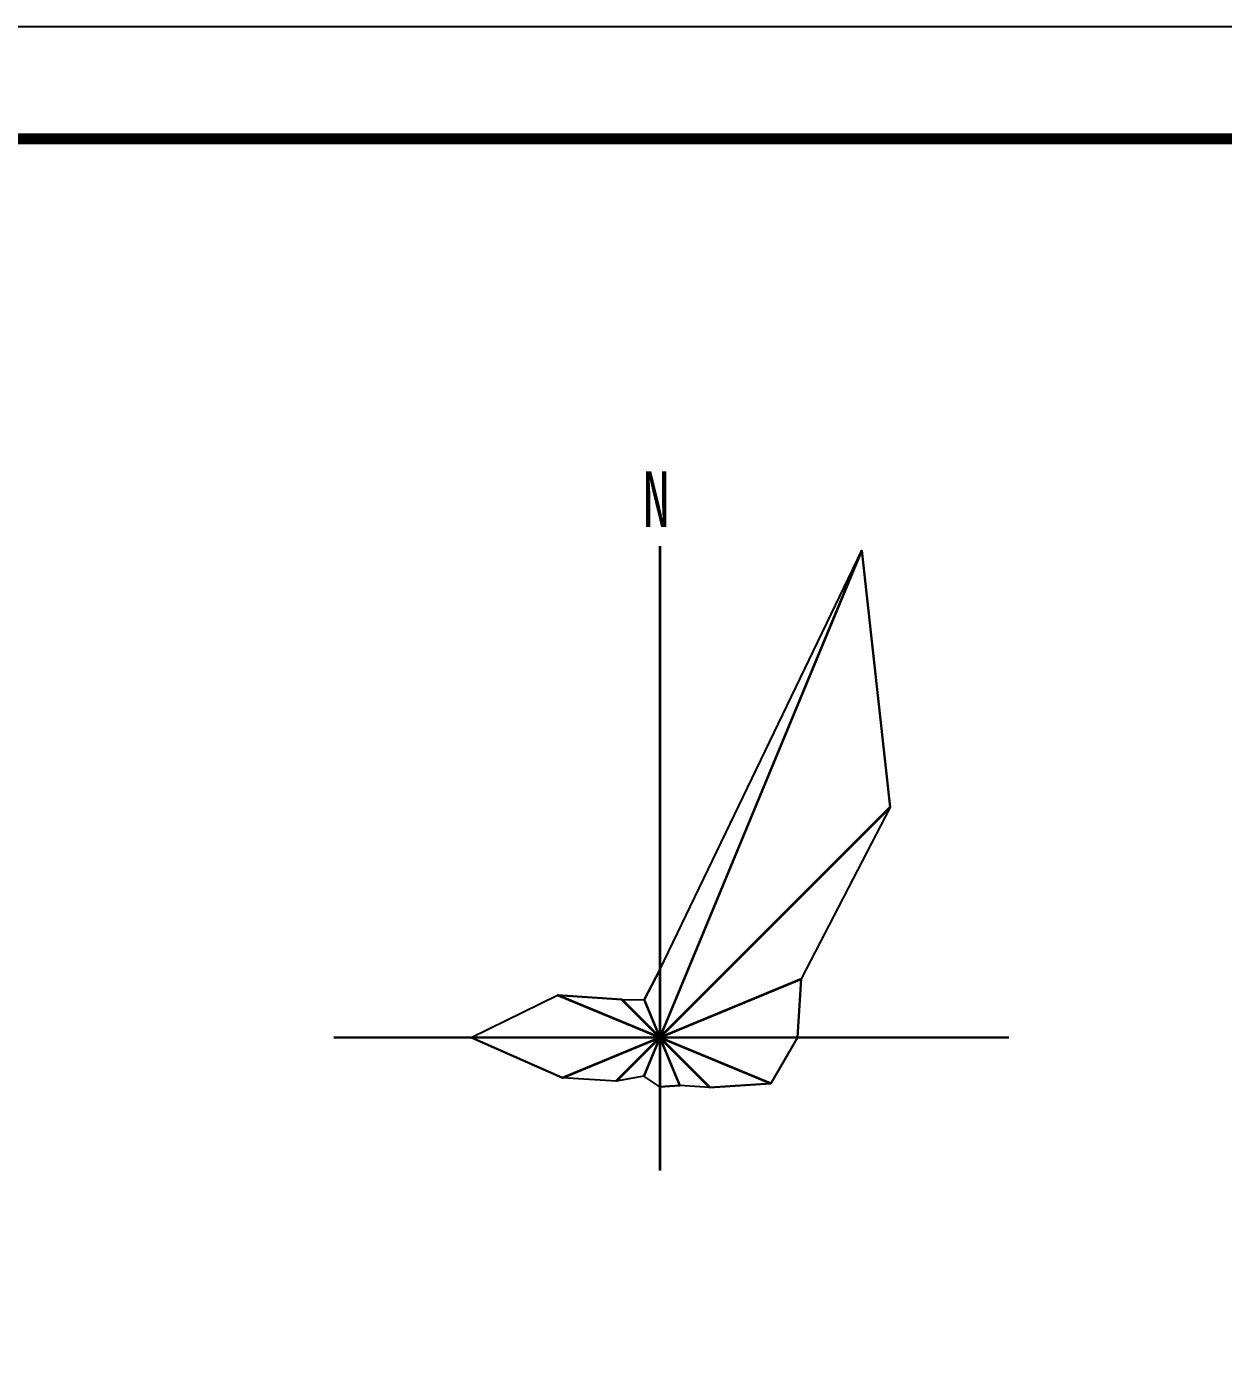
# Model space of a CAD drawing. Extents: x 1333527 to 1855755, y 1020844 to 1581249.
# Drawn here: x 1479856 to 1495866, y 1264205 to 1282088 of the extents above; entities that cross this region are included whole.
import ezdxf
from ezdxf.enums import TextEntityAlignment as Align

# ---------------------------------------------------------------- set-up
doc = ezdxf.new("R2010")
doc.units = 0
doc.header["$LTSCALE"] = 1000
doc.layers.add('1-建筑底图', color=8, linetype='Continuous', plot=False)
for name, color, linetype in [('BTTK', 7, 'Continuous'), ('PUB_TITLE', 7, 'Continuous'), ('图框', 7, 'Continuous')]:
    doc.layers.add(name, color=color, linetype=linetype)
doc.styles.add('HZ(TK)', font='geniso.shx', dxfattribs={"width": 0.9, "bigfont": 'hztxt.shx'})
doc.styles.add('黑体', font='', dxfattribs={"width": 0.7})
doc.styles.get('黑体').set_extended_font_data('SimHei')

# ---------------------------------------------------------------- blocks, each defined once
blk = doc.blocks.new('vhtemplate_2020年新竖式图框_A0')
at = {"layer": 'PUB_TITLE', "color": 7}
blk.add_lwpolyline([(0, 0), (1189, 0), (1189, 841), (0, 841)], close=True, dxfattribs=at)
at = {"layer": 'PUB_TITLE', "const_width": 1}
blk.add_lwpolyline([(25, 10), (1179, 10), (1179, 831), (25, 831)], close=True, dxfattribs=at)
at = {"layer": 'BTTK', "color": 4, "style": 'HZ(TK)', "width": 0.9}
for tag, p in [('合作单位', (1144, 743.5)), ('建设单位', (1144, 209.5)), ('工程名称', (1144, 176.5)), ('子项名称', (1154, 160)), ('图纸名称', (1144, 141))]:
    blk.add_attdef(tag, text='', height=3.5, dxfattribs=at).set_placement(p, align=Align.MIDDLE_CENTER)
for tag, p in [('注册证书号', (1156.5, 309.01)), ('注册印章号', (1156.5, 301.01)), ('设计号', (1154, 193)), ('图别', (1137.75, 34)), ('图号', (1170.25, 34)), ('版本号', (1137.75, 26)), ('日期', (1170.25, 26))]:
    blk.add_attdef(tag, text='', height=3.5, dxfattribs=at).set_placement(p, align=Align.MIDDLE)
blk = doc.blocks.new('dddd')
at = {"layer": '图框', "color": 7}
for p, q in [((925248, 976528), (966971, 1003777)), ((925248, 976528), (966971, 1003777)), ((966971, 1003777), (955366, 978676)), ((966971, 1003777), (955366, 978676)), ((910333, 972042), (904202, 980805)), ((904202, 980805), (914469, 979905)), ((904202, 980805), (914469, 979905)), ((910333, 972042), (904202, 980805)), ((914469, 979905), (920123, 975948)), ((914469, 979905), (920123, 975948)), ((955366, 978676), (937690, 967871)), ((955366, 978676), (937690, 967871)), ((920123, 975948), (922163, 974664)), ((920123, 975948), (922163, 974664)), ((922163, 974664), (925248, 976528)), ((922163, 974664), (925248, 976528)), ((915094, 968761), (910333, 972042)), ((915094, 968761), (910333, 972042)), ((917883, 967676), (915094, 968761)), ((917883, 967676), (915094, 968761)), ((917883, 967676), (915094, 968761)), ((917883, 967676), (915094, 968761)), ((918771, 965820), (917883, 967676)), ((918771, 965820), (917883, 967676)), ((937690, 967871), (934111, 962714)), ((937690, 967871), (934111, 962714)), ((920667, 964846), (918771, 965820)), ((920667, 964846), (918771, 965820)), ((920667, 964846), (918771, 965820)), ((920667, 964846), (918771, 965820)), ((923314, 962990), (920667, 964846)), ((923314, 962990), (920667, 964846)), ((929112, 959994), (923314, 962990)), ((929112, 959994), (923314, 962990)), ((934111, 962714), (929112, 959994)), ((934111, 962714), (929112, 959994))]:
    blk.add_line(p, q, dxfattribs=at)
at = {"layer": '图框', "color": 7, "const_width": 269}
for points in [[(914119, 958129), (948732, 1015353)], [(914119, 958129), (948732, 1015353)], [(917883, 967676), (966971, 1003777)], [(917883, 967676), (966971, 1003777)], [(891635, 988405), (953474, 951002)], [(891635, 988405), (953474, 951002)], [(929112, 959994), (914469, 979905)], [(929112, 959994), (914469, 979905)], [(915094, 968761), (955366, 978676)], [(915094, 968761), (955366, 978676)], [(923314, 962990), (920123, 975948)], [(923314, 962990), (920123, 975948)], [(920667, 964846), (922163, 974664)], [(920667, 964846), (922163, 974664)], [(910333, 972042), (937690, 967871)], [(910333, 972042), (937690, 967871)]]:
    blk.add_lwpolyline(points, dxfattribs=at)
at = {"layer": '图框'}
for points in [[(955366, 978676), (966971, 1003777), (921504, 970339), (955366, 978676)], [(955366, 978676), (966971, 1003777), (921504, 970339), (955366, 978676)], [(921504, 970339), (904202, 980805), (910333, 972042), (921504, 970339)], [(921504, 970339), (904202, 980805), (910333, 972042), (921504, 970339)], [(920123, 975948), (914469, 979905), (921504, 970339), (920123, 975948)], [(920123, 975948), (914469, 979905), (921504, 970339), (920123, 975948)], [(925248, 976528), (922163, 974664), (921504, 970339), (925248, 976528)], [(925248, 976528), (922163, 974664), (921504, 970339), (925248, 976528)], [(937690, 967871), (921504, 970339), (934111, 962714), (937690, 967871)], [(921504, 970339), (923314, 962990), (929112, 959994), (921504, 970339)], [(937690, 967871), (921504, 970339), (934111, 962714), (937690, 967871)], [(921504, 970339), (923314, 962990), (929112, 959994), (921504, 970339)]]:
    blk.add_lwpolyline(points, close=True, dxfattribs=at)
for points in [[(921504, 970339), (917883, 967676), (917883, 967676), (915094, 968761), (915094, 968761), (921504, 970339)], [(921504, 970339), (917883, 967676), (917883, 967676), (915094, 968761), (915094, 968761), (921504, 970339)], [(921504, 970339), (918771, 965820), (918771, 965820), (920667, 964846), (920667, 964846), (921504, 970339)], [(921504, 970339), (918771, 965820), (918771, 965820), (920667, 964846), (920667, 964846), (921504, 970339)]]:
    blk.add_lwpolyline(points, dxfattribs=at)
at = {"layer": '图框', "color": 7, "insert": (951315, 1023156), "char_height": 5984.16, "width": 9277.05, "attachment_point": 1, "rotation": 328.83197, "style": '黑体'}
blk.add_mtext('{\\f@SimHei|b0|i0|c134|p2;N}', dxfattribs=at)

msp = doc.modelspace()

# ---------------------------------------------------------------- linework, layer by layer
at = {"layer": 'PUB_TITLE'}
msp.add_lwpolyline([(1333527, 1155938), (1511877, 1155938), (1511877, 1282088), (1333527, 1282088)], close=True, dxfattribs=at)
at = {"layer": 'PUB_TITLE', "const_width": 150}
msp.add_lwpolyline([(1337277, 1157438), (1510377, 1157438), (1510377, 1280588), (1337277, 1280588)], close=True, dxfattribs=at)

# ---------------------------------------------------------------- block references
at = {"xscale": 150, "yscale": 150, "zscale": 150}
msp.add_blockref('vhtemplate_2020年新竖式图框_A0', (1333527, 1155938), dxfattribs=at)
at = {"layer": '1-建筑底图', "color": 8, "xscale": 0.125, "yscale": 0.125, "zscale": 0.125, "rotation": 31.1680319589541}
msp.add_blockref('dddd', (1452542, 1105164), dxfattribs=at)

doc.saveas('drawing.dxf')
